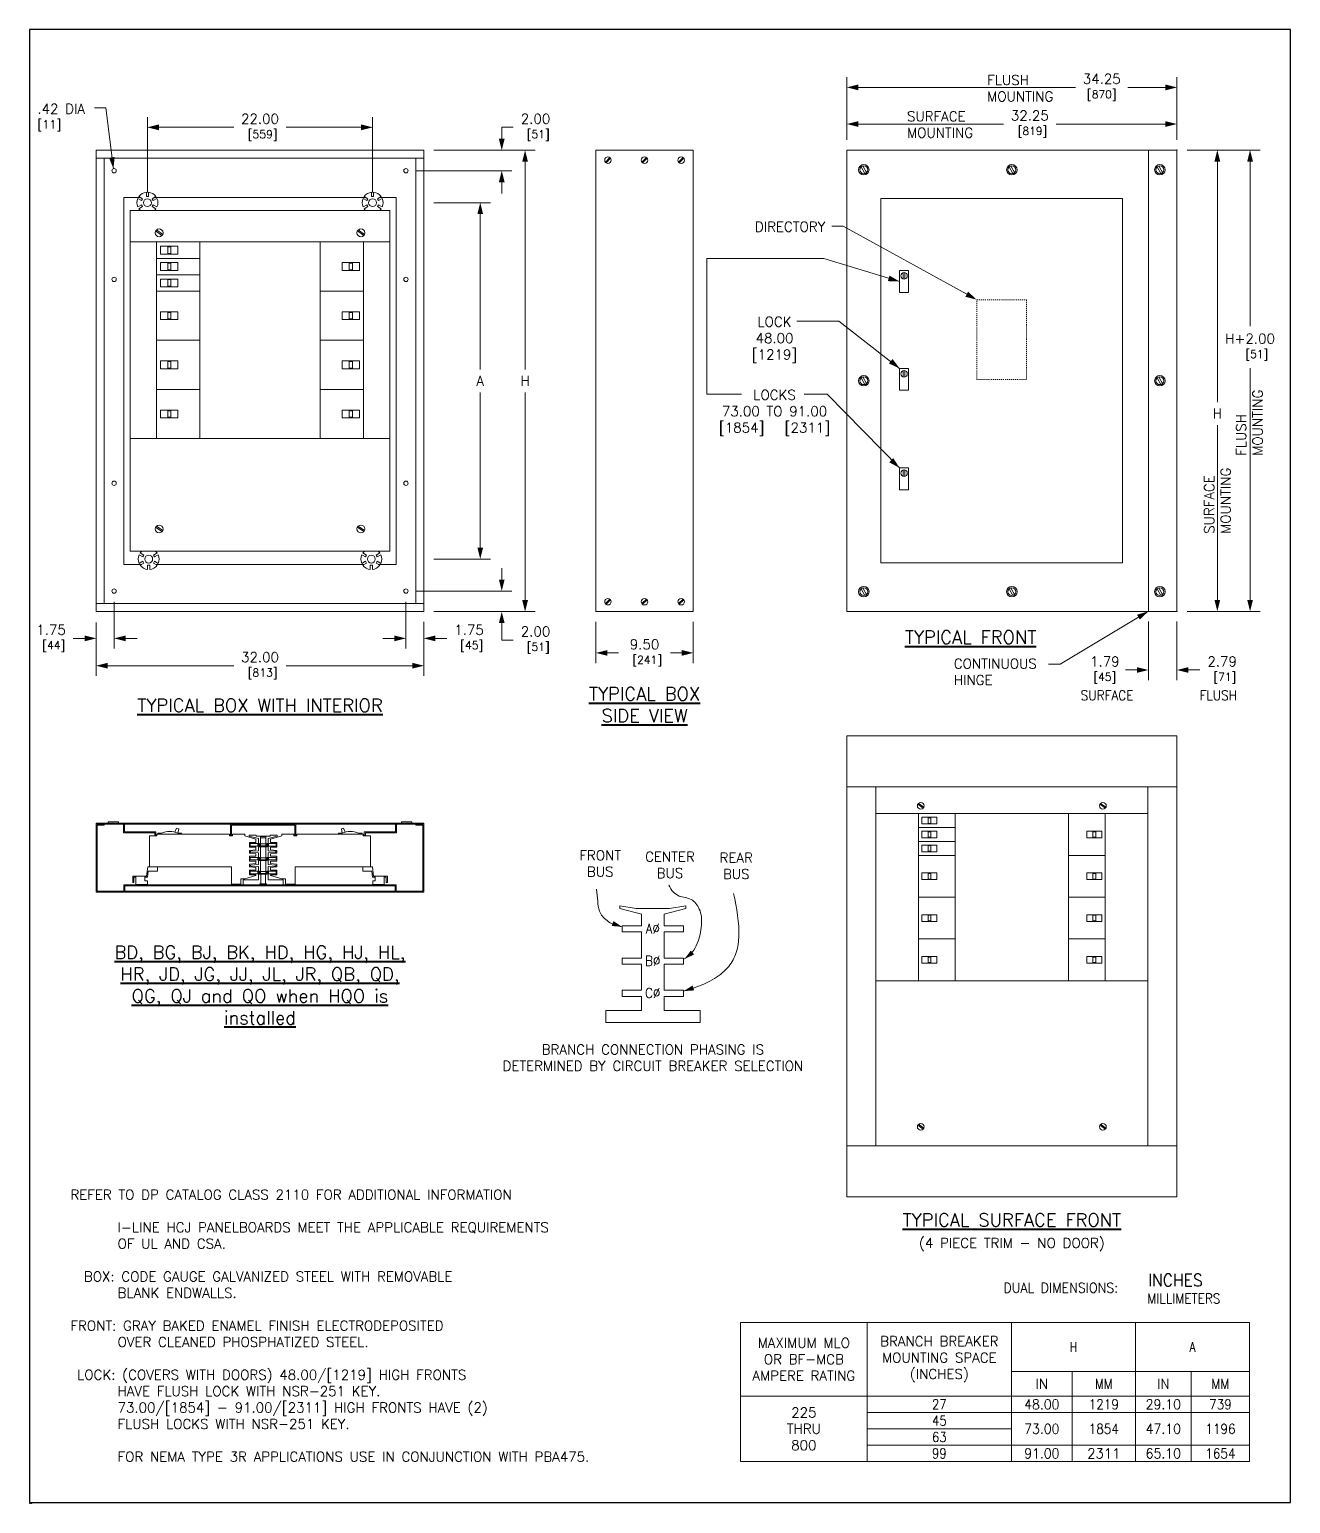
# Model space of a CAD drawing. Header units: inches. Extents: x 0 to 123, y 0 to 144.
import ezdxf
from ezdxf.enums import TextEntityAlignment as Align

# ---------------------------------------------------------------- set-up
doc = ezdxf.new("R2010")
doc.units = ezdxf.units.IN
doc.header["$MEASUREMENT"] = 0
doc.linetypes.add('HIDDEN2', pattern=[0.08, 0.035, -0.045])
for name, color, linetype, lineweight in [('CONTINUOUS1', 7, 'Continuous', 20), ('DIM', 2, 'Continuous', 20), ('HIDDEN1', 5, 'HIDDEN2', 20), ('TEXT1', 3, 'Continuous', 20), ('TEXT3', 82, 'Continuous', 40)]:
    doc.layers.add(name, color=color, linetype=linetype, lineweight=lineweight)
doc.layers.add('VIEWPORT', color=9, linetype='Continuous', plot=False)
doc.styles.add('RomanS', font='romans.shx')
doc.dimstyles.new('SchneiderElectric Dual Below', dxfattribs={"dimscale": 0, "dimtxt": 0.1, "dimasz": 0.07, "dimexe": 0.0625, "dimexo": 0.0625, "dimgap": 0.04, "dimtad": 0, "dimtih": 1, "dimtoh": 1, "dimrnd": 0.001, "dimzin": 4, "dimdsep": 46, "dimtxsty": 'RomanS', "dimblk": 'SEArrow', "dimcen": 0.09, "dimclrd": 256, "dimclre": 256, "dimclrt": 256, "dimadec": 0, "dimazin": 1, "dimtfac": 1, "dimtofl": 0, "dimtmove": 0, "dimatfit": 3, "dimldrblk": 'SEArrow', "dimfxl": 1, "dimtolj": 1, "dimtzin": 0, "dimlwd": -1, "dimlwe": -1, "dimarcsym": 0})

# ---------------------------------------------------------------- blocks, each defined once
blk = doc.blocks.new('SEArrow')
at = {"linetype": 'ByBlock', "lineweight": -2}
blk.add_lwpolyline([(0, 0, 0, 0.5, 0), (-1, 0, 0.5, 0.5, 0)], format="xyseb", dxfattribs=at)
blk = doc.blocks.new('*D4')
at = {"layer": 'Defpoints', "color": 0, "transparency": 16777216}
for p in [(33.52, 134.34), (11.52, 126.98), (33.52, 126.98)]:
    blk.add_point(p, dxfattribs=at)
at = {"layer": 'DIM', "transparency": 16777216}
for p, q in [((11.52, 127.98), (11.52, 135.34)), ((12.64, 134.34), (19.96, 134.34)), ((32.4, 134.34), (25.08, 134.34)), ((33.52, 127.98), (33.52, 135.34))]:
    blk.add_line(p, q, dxfattribs=at)
at = {"layer": 'DIM', "transparency": 16777216, "xscale": 1.12, "yscale": 1.12, "zscale": 1.12, "rotation": 180}
blk.add_blockref('SEArrow', (11.52, 134.34), dxfattribs=at)
at = {"layer": 'DIM', "transparency": 16777216, "xscale": 1.12, "yscale": 1.12, "zscale": 1.12}
blk.add_blockref('SEArrow', (33.52, 134.34), dxfattribs=at)
at = {"layer": 'DIM', "transparency": 16777216, "insert": (22.52, 134.34), "char_height": 0.96, "attachment_point": 5, "style": 'RomanS'}
blk.add_mtext('\\A1;22.00\\P{\\H0.8x; [559]', dxfattribs=at)
blk = doc.blocks.new('*D5')
at = {"layer": 'Defpoints', "color": 0, "transparency": 16777216}
for p in [(38.58, 132.1), (46.14, 132.1), (36.77, 130.1)]:
    blk.add_point(p, dxfattribs=at)
at = {"layer": 'DIM', "transparency": 16777216}
for p, q in [((46.14, 133.22), (46.14, 134.34)), ((46.14, 134.34), (47.26, 134.34)), ((39.58, 132.1), (47.14, 132.1)), ((37.77, 130.1), (47.14, 130.1)), ((46.14, 128.98), (46.14, 127.86))]:
    blk.add_line(p, q, dxfattribs=at)
at = {"layer": 'DIM', "transparency": 16777216, "xscale": 1.12, "yscale": 1.12, "zscale": 1.12}
for p, rotation in [((46.14, 132.1), 270), ((46.14, 130.1), 90)]:
    blk.add_blockref('SEArrow', p, dxfattribs=dict(at, rotation=rotation))
at = {"layer": 'DIM', "transparency": 16777216, "insert": (49.44, 134.34), "char_height": 0.96, "attachment_point": 5, "style": 'RomanS'}
blk.add_mtext('\\A1;2.00\\P{\\H0.8x; [51]', dxfattribs=at)
blk = doc.blocks.new('*D6')
at = {"layer": 'Defpoints', "color": 0, "transparency": 16777216}
for p in [(38.52, 132.1), (38.52, 87.04), (48.42, 87.04)]:
    blk.add_point(p, dxfattribs=at)
at = {"layer": 'DIM', "transparency": 16777216}
for p, q in [((39.52, 132.1), (49.42, 132.1)), ((48.42, 130.98), (48.42, 110.69)), ((48.42, 88.16), (48.42, 108.45)), ((39.52, 87.04), (49.42, 87.04))]:
    blk.add_line(p, q, dxfattribs=at)
at = {"layer": 'DIM', "transparency": 16777216, "xscale": 1.12, "yscale": 1.12, "zscale": 1.12}
for p, rotation in [((48.42, 132.1), 90), ((48.42, 87.04), 270)]:
    blk.add_blockref('SEArrow', p, dxfattribs=dict(at, rotation=rotation))
at = {"layer": 'DIM', "transparency": 16777216, "insert": (48.42, 109.57), "char_height": 0.96, "attachment_point": 5, "style": 'RomanS'}
blk.add_mtext('\\A1;H', dxfattribs=at)
blk = doc.blocks.new('*D7')
at = {"layer": 'Defpoints', "color": 0, "transparency": 16777216}
for p in [(38.52, 126.98), (38.52, 92.16), (44.04, 92.16)]:
    blk.add_point(p, dxfattribs=at)
at = {"layer": 'DIM', "transparency": 16777216}
for p, q in [((39.52, 126.98), (45.04, 126.98)), ((44.04, 125.86), (44.04, 110.69)), ((44.04, 93.28), (44.04, 108.45)), ((39.52, 92.16), (45.04, 92.16))]:
    blk.add_line(p, q, dxfattribs=at)
at = {"layer": 'DIM', "transparency": 16777216, "xscale": 1.12, "yscale": 1.12, "zscale": 1.12}
for p, rotation in [((44.04, 126.98), 90), ((44.04, 92.16), 270)]:
    blk.add_blockref('SEArrow', p, dxfattribs=dict(at, rotation=rotation))
at = {"layer": 'DIM', "transparency": 16777216, "insert": (44.04, 109.57), "char_height": 0.96, "attachment_point": 5, "style": 'RomanS'}
blk.add_mtext('\\A1;A', dxfattribs=at)
blk = doc.blocks.new('*D8')
at = {"layer": 'Defpoints', "color": 0, "transparency": 16777216}
for p in [(6.52, 86.98), (38.52, 87.04), (6.52, 81.75)]:
    blk.add_point(p, dxfattribs=at)
at = {"layer": 'DIM', "transparency": 16777216}
for p, q in [((6.52, 85.98), (6.52, 80.75)), ((38.52, 86.04), (38.52, 80.75)), ((7.64, 81.75), (19.96, 81.75)), ((37.4, 81.75), (25.08, 81.75))]:
    blk.add_line(p, q, dxfattribs=at)
at = {"layer": 'DIM', "transparency": 16777216, "xscale": 1.12, "yscale": 1.12, "zscale": 1.12, "rotation": 180}
blk.add_blockref('SEArrow', (6.52, 81.75), dxfattribs=at)
at = {"layer": 'DIM', "transparency": 16777216, "xscale": 1.12, "yscale": 1.12, "zscale": 1.12}
blk.add_blockref('SEArrow', (38.52, 81.75), dxfattribs=at)
at = {"layer": 'DIM', "transparency": 16777216, "insert": (22.52, 81.75), "char_height": 0.96, "attachment_point": 5, "style": 'RomanS'}
blk.add_mtext('\\A1;32.00\\P{\\H0.8x; [813]', dxfattribs=at)
blk = doc.blocks.new('*D9')
at = {"layer": 'Defpoints', "color": 0, "transparency": 16777216}
for p in [(8.27, 88.98), (6.52, 86.98), (6.52, 84.42)]:
    blk.add_point(p, dxfattribs=at)
at = {"layer": 'DIM', "transparency": 16777216}
for p, q in [((8.27, 87.98), (8.27, 83.42)), ((6.52, 85.98), (6.52, 83.42)), ((5.4, 84.42), (4.28, 84.42)), ((9.39, 84.42), (10.51, 84.42))]:
    blk.add_line(p, q, dxfattribs=at)
at = {"layer": 'DIM', "transparency": 16777216, "xscale": 1.12, "yscale": 1.12, "zscale": 1.12}
blk.add_blockref('SEArrow', (6.52, 84.42), dxfattribs=at)
at = {"layer": 'DIM', "transparency": 16777216, "xscale": 1.12, "yscale": 1.12, "zscale": 1.12, "rotation": 180}
blk.add_blockref('SEArrow', (8.27, 84.42), dxfattribs=at)
at = {"layer": 'DIM', "transparency": 16777216, "insert": (2.11, 84.42), "char_height": 0.96, "attachment_point": 5, "style": 'RomanS'}
blk.add_mtext('\\A1;1.75\\P{\\H0.8x; [44]', dxfattribs=at)
blk = doc.blocks.new('*D10')
at = {"layer": 'Defpoints', "color": 0, "transparency": 16777216}
for p in [(36.77, 88.98), (38.52, 87.04), (38.52, 84.42)]:
    blk.add_point(p, dxfattribs=at)
at = {"layer": 'DIM', "transparency": 16777216}
for p, q in [((36.77, 87.98), (36.77, 83.42)), ((38.52, 86.04), (38.52, 83.42)), ((35.65, 84.42), (34.53, 84.42)), ((39.64, 84.42), (40.76, 84.42))]:
    blk.add_line(p, q, dxfattribs=at)
at = {"layer": 'DIM', "transparency": 16777216, "xscale": 1.12, "yscale": 1.12, "zscale": 1.12}
blk.add_blockref('SEArrow', (36.77, 84.42), dxfattribs=at)
at = {"layer": 'DIM', "transparency": 16777216, "xscale": 1.12, "yscale": 1.12, "zscale": 1.12, "rotation": 180}
blk.add_blockref('SEArrow', (38.52, 84.42), dxfattribs=at)
at = {"layer": 'DIM', "transparency": 16777216, "insert": (42.94, 84.42), "char_height": 0.96, "attachment_point": 5, "style": 'RomanS'}
blk.add_mtext('\\A1;1.75\\P{\\H0.8x; [45]', dxfattribs=at)
blk = doc.blocks.new('*D11')
at = {"layer": 'Defpoints', "color": 0, "transparency": 16777216}
for p in [(36.77, 89.04), (38.58, 87.04), (46.14, 87.04)]:
    blk.add_point(p, dxfattribs=at)
at = {"layer": 'DIM', "transparency": 16777216}
for p, q in [((46.14, 90.16), (46.14, 91.28)), ((37.77, 89.04), (47.14, 89.04)), ((39.58, 87.04), (47.14, 87.04)), ((46.14, 85.92), (46.14, 84.8)), ((46.14, 84.26), (46.14, 84.8)), ((47.26, 84.26), (46.14, 84.26))]:
    blk.add_line(p, q, dxfattribs=at)
at = {"layer": 'DIM', "transparency": 16777216, "xscale": 1.12, "yscale": 1.12, "zscale": 1.12}
for p, rotation in [((46.14, 89.04), 270), ((46.14, 87.04), 90)]:
    blk.add_blockref('SEArrow', p, dxfattribs=dict(at, rotation=rotation))
at = {"layer": 'DIM', "transparency": 16777216, "insert": (49.44, 84.26), "char_height": 0.96, "attachment_point": 5, "style": 'RomanS'}
blk.add_mtext('\\A1;2.00\\P{\\H0.8x; [51]', dxfattribs=at)
blk = doc.blocks.new('*D12')
at = {"layer": 'Defpoints', "color": 0, "transparency": 16777216}
for p in [(55.34, 87.04), (64.84, 87.04), (64.84, 83)]:
    blk.add_point(p, dxfattribs=at)
at = {"layer": 'DIM', "transparency": 16777216}
for p, q in [((55.34, 86.04), (55.34, 82)), ((64.84, 86.04), (64.84, 82)), ((56.46, 83), (57.55, 83)), ((63.72, 83), (62.64, 83))]:
    blk.add_line(p, q, dxfattribs=at)
at = {"layer": 'DIM', "transparency": 16777216, "xscale": 1.12, "yscale": 1.12, "zscale": 1.12, "rotation": 180}
blk.add_blockref('SEArrow', (55.34, 83), dxfattribs=at)
at = {"layer": 'DIM', "transparency": 16777216, "xscale": 1.12, "yscale": 1.12, "zscale": 1.12}
blk.add_blockref('SEArrow', (64.84, 83), dxfattribs=at)
at = {"layer": 'DIM', "transparency": 16777216, "insert": (60.09, 83), "char_height": 0.96, "attachment_point": 5, "style": 'RomanS'}
blk.add_mtext('\\A1;9.50\\P{\\H0.8x; [241]', dxfattribs=at)
blk = doc.blocks.new('*D13')
at = {"layer": 'Defpoints', "color": 0, "transparency": 16777216}
for p in [(112.1, 134.66), (79.85, 132.12), (112.1, 132.12)]:
    blk.add_point(p, dxfattribs=at)
at = {"layer": 'DIM', "transparency": 16777216}
for p, q in [((79.85, 133.12), (79.85, 135.66)), ((112.1, 133.12), (112.1, 135.66)), ((80.97, 134.66), (95.17, 134.66)), ((110.98, 134.66), (100.29, 134.66))]:
    blk.add_line(p, q, dxfattribs=at)
at = {"layer": 'DIM', "transparency": 16777216, "xscale": 1.12, "yscale": 1.12, "zscale": 1.12, "rotation": 180}
blk.add_blockref('SEArrow', (79.85, 134.66), dxfattribs=at)
at = {"layer": 'DIM', "transparency": 16777216, "xscale": 1.12, "yscale": 1.12, "zscale": 1.12}
blk.add_blockref('SEArrow', (112.1, 134.66), dxfattribs=at)
at = {"layer": 'DIM', "transparency": 16777216, "insert": (97.73, 134.66), "char_height": 0.96, "attachment_point": 5, "style": 'RomanS'}
blk.add_mtext('\\A1;32.25\\P{\\H0.8x; [819]', dxfattribs=at)
blk = doc.blocks.new('*D14')
at = {"layer": 'Defpoints', "color": 0, "transparency": 16777216}
for p in [(112.1, 138.24), (79.85, 132.12), (112.1, 132.12)]:
    blk.add_point(p, dxfattribs=at)
at = {"layer": 'DIM', "transparency": 16777216}
for p, q in [((79.85, 133.12), (79.85, 139.24)), ((80.97, 138.24), (102.2, 138.24)), ((110.98, 138.24), (107.32, 138.24)), ((112.1, 133.12), (112.1, 139.24))]:
    blk.add_line(p, q, dxfattribs=at)
at = {"layer": 'DIM', "transparency": 16777216, "xscale": 1.12, "yscale": 1.12, "zscale": 1.12, "rotation": 180}
blk.add_blockref('SEArrow', (79.85, 138.24), dxfattribs=at)
at = {"layer": 'DIM', "transparency": 16777216, "xscale": 1.12, "yscale": 1.12, "zscale": 1.12}
blk.add_blockref('SEArrow', (112.1, 138.24), dxfattribs=at)
at = {"layer": 'DIM', "transparency": 16777216, "insert": (104.76, 138.24), "char_height": 0.96, "attachment_point": 5, "style": 'RomanS'}
blk.add_mtext('\\A1;34.25\\P{\\H0.8x;[870]}', dxfattribs=at)
blk = doc.blocks.new('*D15')
at = {"layer": 'Defpoints', "color": 0, "transparency": 16777216}
for p in [(112.1, 132.12), (112.1, 87.06), (116.05, 87.06)]:
    blk.add_point(p, dxfattribs=at)
at = {"layer": 'DIM', "transparency": 16777216}
for p, q in [((113.1, 132.12), (117.05, 132.12)), ((116.05, 131), (116.05, 107.5)), ((116.05, 88.18), (116.05, 105.26)), ((113.1, 87.06), (117.05, 87.06))]:
    blk.add_line(p, q, dxfattribs=at)
at = {"layer": 'DIM', "transparency": 16777216, "xscale": 1.12, "yscale": 1.12, "zscale": 1.12}
for p, rotation in [((116.05, 132.12), 90), ((116.05, 87.06), 270)]:
    blk.add_blockref('SEArrow', p, dxfattribs=dict(at, rotation=rotation))
at = {"layer": 'DIM', "transparency": 16777216, "insert": (116.05, 106.38), "char_height": 0.96, "attachment_point": 5, "style": 'RomanS'}
blk.add_mtext('\\A1;H', dxfattribs=at)
blk = doc.blocks.new('*D16')
at = {"layer": 'Defpoints', "color": 0, "transparency": 16777216}
for p in [(112.1, 132.12), (112.1, 87.06), (119.25, 87.06)]:
    blk.add_point(p, dxfattribs=at)
at = {"layer": 'DIM', "transparency": 16777216}
for p, q in [((113.1, 132.12), (120.25, 132.12)), ((119.25, 131), (119.25, 114.91)), ((119.25, 88.18), (119.25, 110.81)), ((113.1, 87.06), (120.25, 87.06))]:
    blk.add_line(p, q, dxfattribs=at)
at = {"layer": 'DIM', "transparency": 16777216, "xscale": 1.12, "yscale": 1.12, "zscale": 1.12}
for p, rotation in [((119.25, 132.12), 90), ((119.25, 87.06), 270)]:
    blk.add_blockref('SEArrow', p, dxfattribs=dict(at, rotation=rotation))
at = {"layer": 'DIM', "transparency": 16777216, "insert": (119.25, 112.86), "char_height": 0.96, "attachment_point": 5, "style": 'RomanS'}
blk.add_mtext('\\A1;H+2.00\\P  {\\H0.8x;[51]}', dxfattribs=at)
blk = doc.blocks.new('*D17')
at = {"layer": 'Defpoints', "color": 0, "transparency": 16777216}
for p in [(109.31, 87.06), (112.1, 87.06), (112.1, 81.33)]:
    blk.add_point(p, dxfattribs=at)
at = {"layer": 'DIM', "transparency": 16777216}
for p, q in [((109.31, 86.06), (109.31, 80.33)), ((112.1, 86.06), (112.1, 80.33)), ((108.19, 81.33), (107.07, 81.33)), ((113.22, 81.33), (114.34, 81.33))]:
    blk.add_line(p, q, dxfattribs=at)
at = {"layer": 'DIM', "transparency": 16777216, "xscale": 1.12, "yscale": 1.12, "zscale": 1.12}
blk.add_blockref('SEArrow', (109.31, 81.33), dxfattribs=at)
at = {"layer": 'DIM', "transparency": 16777216, "xscale": 1.12, "yscale": 1.12, "zscale": 1.12, "rotation": 180}
blk.add_blockref('SEArrow', (112.1, 81.33), dxfattribs=at)
at = {"layer": 'DIM', "transparency": 16777216, "insert": (116.52, 81.33), "char_height": 0.96, "attachment_point": 5, "style": 'RomanS'}
blk.add_mtext('\\A1;2.79\\P{\\H0.8x; [71]', dxfattribs=at)
blk = doc.blocks.new('*D18')
at = {"layer": 'Defpoints', "color": 0, "transparency": 16777216}
for p in [(109.31, 87.06), (112.1, 87.06), (109.31, 81.33)]:
    blk.add_point(p, dxfattribs=at)
at = {"layer": 'DIM', "transparency": 16777216}
for p, q in [((109.31, 86.06), (109.31, 80.33)), ((112.1, 86.06), (112.1, 80.33)), ((108.19, 81.33), (107.07, 81.33)), ((113.22, 81.33), (114.34, 81.33))]:
    blk.add_line(p, q, dxfattribs=at)
at = {"layer": 'DIM', "transparency": 16777216, "xscale": 1.12, "yscale": 1.12, "zscale": 1.12}
blk.add_blockref('SEArrow', (109.31, 81.33), dxfattribs=at)
at = {"layer": 'DIM', "transparency": 16777216, "xscale": 1.12, "yscale": 1.12, "zscale": 1.12, "rotation": 180}
blk.add_blockref('SEArrow', (112.1, 81.33), dxfattribs=at)
at = {"layer": 'DIM', "transparency": 16777216, "insert": (105.06, 81.33), "char_height": 0.96, "attachment_point": 5, "style": 'RomanS'}
blk.add_mtext('\\A1;1.79\\P{\\H0.8x;[45]}', dxfattribs=at)

msp = doc.modelspace()

# ---------------------------------------------------------------- linework, layer by layer
at = {"layer": 'CONTINUOUS1'}
for p, q in [((38.522, 131.331), (6.522, 131.331)), ((7.29, 131.331), (7.29, 87.812)), ((37.754, 131.331), (37.754, 87.812)), ((56.261, 130.947), (56.709, 131.395)), ((56.773, 131.331), (56.325, 130.883)), ((59.837, 130.947), (60.285, 131.395)), ((60.349, 131.331), (59.901, 130.883)), ((63.403, 130.947), (63.851, 131.395)), ((63.915, 131.331), (63.467, 130.883)), ((109.309, 132.116), (109.309, 87.06)), ((81.249, 130.474), (81.622, 129.828)), ((81.404, 130.564), (81.843, 129.804)), ((95.71, 130.474), (96.083, 129.828)), ((95.865, 130.564), (96.304, 129.804)), ((110.171, 130.474), (110.544, 129.828)), ((110.326, 130.564), (110.765, 129.804)), ((32.838, 127.491), (12.206, 127.491)), ((12.325, 124.213), (12.945, 123.772)), ((12.403, 124.315), (13.016, 123.878)), ((32.037, 124.213), (32.657, 123.772)), ((32.115, 124.315), (32.728, 123.879)), ((9.85, 123.139), (35.194, 123.139)), ((12.41, 123.139), (12.41, 103.939)), ((16.634, 123.139), (16.634, 103.939)), ((28.41, 123.139), (28.41, 103.939)), ((32.634, 123.139), (32.634, 103.939)), ((12.41, 121.539), (16.634, 121.539)), ((12.41, 119.939), (16.634, 119.939)), ((85.366, 119.515), (85.366, 120.136)), ((85.519, 120.136), (85.519, 119.515)), ((12.41, 118.339), (16.634, 118.339)), ((28.41, 118.339), (32.634, 118.339)), ((12.41, 113.539), (16.634, 113.539)), ((28.41, 113.539), (32.634, 113.539)), ((81.249, 109.866), (81.622, 109.22)), ((81.404, 109.956), (81.843, 109.196)), ((85.366, 109.959), (85.366, 110.581)), ((85.519, 110.581), (85.519, 109.959)), ((110.171, 109.866), (110.544, 109.22)), ((110.326, 109.956), (110.765, 109.196)), ((12.41, 108.739), (16.634, 108.739)), ((28.41, 108.739), (32.634, 108.739)), ((9.85, 103.939), (35.194, 103.939)), ((85.366, 100.24), (85.366, 100.862)), ((85.519, 100.862), (85.519, 100.24)), ((12.325, 95.285), (12.945, 94.844)), ((12.403, 95.387), (13.016, 94.951)), ((32.037, 95.285), (32.657, 94.844)), ((32.115, 95.387), (32.728, 94.951)), ((12.331, 91.651), (32.713, 91.651)), ((81.404, 89.348), (81.843, 88.588)), ((95.865, 89.348), (96.304, 88.588)), ((110.326, 89.348), (110.765, 88.588)), ((56.261, 87.81), (56.709, 88.258)), ((56.773, 88.194), (56.325, 87.746)), ((59.837, 87.81), (60.285, 88.258)), ((60.349, 88.194), (59.901, 87.746)), ((63.403, 87.81), (63.851, 88.258)), ((63.915, 88.194), (63.467, 87.746)), ((81.249, 89.258), (81.622, 88.612)), ((95.71, 89.258), (96.083, 88.612)), ((110.171, 89.258), (110.544, 88.612)), ((38.522, 87.812), (6.522, 87.812)), ((79.849, 69.91), (112.097, 69.91)), ((82.678, 69.91), (82.678, 34.863)), ((109.268, 69.91), (109.268, 34.863)), ((86.782, 68.211), (87.309, 67.836)), ((86.848, 68.298), (87.37, 67.927)), ((104.585, 68.211), (105.112, 67.836)), ((104.651, 68.298), (105.172, 67.927)), ((82.678, 67.298), (109.268, 67.298)), ((86.854, 50.978), (86.854, 67.298)), ((90.445, 67.298), (90.445, 50.978)), ((101.502, 67.298), (101.502, 50.978)), ((105.092, 67.298), (105.092, 50.978)), ((22.568, 65.085), (22.568, 64.143)), ((22.568, 65.054), (23.1, 65.054)), ((22.568, 64.933), (23.1, 64.933)), ((23.1, 65.085), (23.1, 64.143)), ((86.854, 65.938), (90.445, 65.938)), ((22.568, 64.071), (22.568, 62.801)), ((23.1, 64.071), (23.1, 62.801)), ((86.854, 64.578), (90.445, 64.578)), ((22.568, 62.73), (22.568, 61.46)), ((23.1, 62.73), (23.1, 61.46)), ((86.854, 63.218), (90.445, 63.218)), ((101.502, 63.218), (105.092, 63.218)), ((22.599, 61.388), (22.599, 60.426)), ((23.07, 61.388), (23.07, 60.426)), ((86.854, 59.138), (90.445, 59.138)), ((101.502, 59.138), (105.092, 59.138)), ((86.854, 55.058), (90.445, 55.058)), ((101.502, 55.058), (105.092, 55.058)), ((82.678, 50.978), (109.268, 50.978)), ((86.782, 36.863), (87.309, 36.489)), ((86.848, 36.95), (87.37, 36.579)), ((104.585, 36.863), (105.112, 36.489)), ((104.651, 36.95), (105.172, 36.579)), ((79.849, 34.863), (112.097, 34.863))]:
    msp.add_line(p, q, dxfattribs=at)
for points in [[(6.522, 132.099), (38.522, 132.099), (38.522, 87.044), (6.522, 87.044)], [(55.343, 132.099), (55.343, 87.044), (64.843, 87.044), (64.843, 132.099)], [(112.099, 87.06), (79.849, 87.06), (79.849, 132.116), (112.099, 132.116)], [(106.771, 91.783), (83.177, 91.783), (83.177, 127.392), (106.771, 127.392)], [(35.194, 126.211), (9.85, 126.211), (9.85, 92.931), (35.194, 92.931)], [(14.51, 122.723), (14.51, 121.955), (12.812, 121.955), (12.812, 122.723)], [(13.822, 122.659), (13.822, 122.019), (13.502, 122.019), (13.502, 122.659)], [(14.51, 121.123), (14.51, 120.355), (12.812, 120.355), (12.812, 121.123)], [(13.822, 121.059), (13.822, 120.419), (13.502, 120.419), (13.502, 121.059)], [(32.232, 121.123), (32.232, 120.355), (30.533, 120.355), (30.533, 121.123)], [(31.544, 121.059), (31.544, 120.419), (31.224, 120.419), (31.224, 121.059)], [(14.51, 119.523), (14.51, 118.755), (12.812, 118.755), (12.812, 119.523)], [(85.871, 118.213), (85.014, 118.213), (85.014, 120.338), (85.871, 120.338)], [(13.822, 119.459), (13.822, 118.819), (13.502, 118.819), (13.502, 119.459)], [(14.51, 116.323), (14.51, 115.555), (12.812, 115.555), (12.812, 116.323)], [(13.822, 116.259), (13.822, 115.619), (13.502, 115.619), (13.502, 116.259)], [(32.232, 116.323), (32.232, 115.555), (30.533, 115.555), (30.533, 116.323)], [(31.544, 116.259), (31.544, 115.619), (31.224, 115.619), (31.224, 116.259)], [(14.51, 111.523), (14.51, 110.755), (12.812, 110.755), (12.812, 111.523)], [(13.822, 111.459), (13.822, 110.819), (13.502, 110.819), (13.502, 111.459)], [(32.232, 111.523), (32.232, 110.755), (30.533, 110.755), (30.533, 111.523)], [(31.544, 111.459), (31.544, 110.819), (31.224, 110.819), (31.224, 111.459)], [(85.872, 108.657), (85.014, 108.657), (85.014, 110.782), (85.872, 110.782)], [(14.51, 106.723), (14.51, 105.955), (12.812, 105.955), (12.812, 106.723)], [(13.822, 106.659), (13.822, 106.019), (13.502, 106.019), (13.502, 106.659)], [(32.232, 106.723), (32.232, 105.955), (30.533, 105.955), (30.533, 106.723)], [(31.544, 106.659), (31.544, 106.019), (31.224, 106.019), (31.224, 106.659)], [(85.871, 98.938), (85.014, 98.938), (85.014, 101.063), (85.871, 101.063)], [(79.849, 74.914), (112.097, 74.914), (112.097, 29.858), (79.849, 29.858)], [(38.522, 66.277), (6.522, 66.277), (6.522, 66.38), (38.522, 66.38)], [(88.639, 66.945), (88.639, 66.292), (87.196, 66.292), (87.196, 66.945)], [(88.055, 66.89), (88.055, 66.346), (87.783, 66.346), (87.783, 66.89)], [(22.116, 64.557), (22.116, 64.805), (21.027, 65.125), (21.027, 65.279), (19.844, 65.279), (19.844, 65.125), (19.537, 65.125), (19.537, 65.279), (12.441, 65.279), (12.441, 65.125), (11.724, 65.125), (11.724, 62.104), (19.729, 62.104), (19.729, 60.406), (20.65, 60.406), (20.65, 60.928), (21.027, 60.928), (22.116, 61.248), (22.116, 61.327), (21.508, 61.327), (21.508, 61.788), (22.116, 61.788), (22.116, 62.038), (21.508, 62.089), (21.508, 62.367), (22.116, 62.418), (22.116, 62.668), (21.508, 62.668), (21.508, 63.129), (22.116, 63.129), (22.116, 63.379), (21.508, 63.43), (21.508, 63.708), (22.116, 63.76), (22.116, 64.01), (21.508, 64.01), (21.508, 64.47), (22.116, 64.47)], [(23.53, 65.208), (24.206, 65.208), (24.206, 65.085), (23.305, 64.86), (23.305, 64.368), (23.182, 64.368), (23.182, 64.143), (22.486, 64.143), (22.486, 64.368), (22.363, 64.368), (22.363, 64.86), (21.462, 65.085), (21.462, 65.208), (22.138, 65.208), (22.138, 65.085), (23.53, 65.085)], [(23.557, 64.557), (23.557, 64.805), (24.646, 65.125), (24.646, 65.279), (25.829, 65.279), (25.829, 65.125), (26.136, 65.125), (26.136, 65.279), (32.608, 65.279), (32.608, 65.125), (33.325, 65.125), (33.325, 62.104), (25.944, 62.104), (25.944, 60.406), (25.023, 60.406), (25.023, 60.928), (24.646, 60.928), (23.557, 61.248), (23.557, 61.327), (24.165, 61.327), (24.165, 61.788), (23.557, 61.788), (23.557, 62.038), (24.165, 62.089), (24.165, 62.367), (23.557, 62.418), (23.557, 62.668), (24.165, 62.668), (24.165, 63.129), (23.557, 63.129), (23.557, 63.379), (24.165, 63.43), (24.165, 63.708), (23.557, 63.76), (23.557, 64.01), (24.165, 64.01), (24.165, 64.47), (23.557, 64.47)], [(88.639, 65.585), (88.639, 64.932), (87.196, 64.932), (87.196, 65.585)], [(88.055, 65.53), (88.055, 64.986), (87.783, 64.986), (87.783, 65.53)], [(104.75, 65.585), (104.75, 64.932), (103.307, 64.932), (103.307, 65.585)], [(104.166, 65.53), (104.166, 64.986), (103.893, 64.986), (103.893, 65.53)], [(22.322, 64.368), (21.554, 64.368), (21.554, 64.112), (22.322, 64.112)], [(22.363, 64.337), (22.363, 63.675), (21.585, 63.62), (21.585, 63.518), (22.363, 63.464), (22.363, 63.027), (22.486, 63.027), (22.486, 62.801), (23.182, 62.801), (23.182, 63.027), (23.305, 63.027), (23.305, 63.464), (24.083, 63.518), (24.083, 63.62), (23.305, 63.675), (23.305, 64.337)], [(23.346, 64.112), (24.114, 64.112), (24.114, 64.368), (23.346, 64.368)], [(88.639, 64.225), (88.639, 63.572), (87.196, 63.572), (87.196, 64.225)], [(88.055, 64.17), (88.055, 63.626), (87.783, 63.626), (87.783, 64.17)], [(22.322, 63.027), (21.554, 63.027), (21.554, 62.771), (22.322, 62.771)], [(22.363, 62.996), (22.363, 62.334), (21.585, 62.279), (21.585, 62.177), (22.363, 62.122), (22.363, 61.685), (22.486, 61.685), (22.486, 61.46), (23.182, 61.46), (23.182, 61.685), (23.305, 61.685), (23.305, 62.122), (24.083, 62.177), (24.083, 62.279), (23.305, 62.334), (23.305, 62.996)], [(23.346, 62.771), (24.114, 62.771), (24.114, 63.027), (23.346, 63.027)], [(20.868, 60.344), (24.8, 60.344), (24.8, 60.835), (23.305, 60.835), (23.305, 61.655), (22.363, 61.655), (22.363, 60.835), (20.868, 60.835)], [(22.322, 61.685), (21.554, 61.685), (21.554, 61.429), (22.322, 61.429)], [(23.346, 61.429), (24.114, 61.429), (24.114, 61.685), (23.346, 61.685)], [(88.639, 61.505), (88.639, 60.852), (87.196, 60.852), (87.196, 61.505)], [(88.055, 61.45), (88.055, 60.906), (87.783, 60.906), (87.783, 61.45)], [(104.75, 61.505), (104.75, 60.852), (103.307, 60.852), (103.307, 61.505)], [(104.166, 61.45), (104.166, 60.906), (103.893, 60.906), (103.893, 61.45)], [(57.69, 58.305), (57.69, 58.017), (59.802, 57.489), (59.802, 56.337), (57.907, 56.337), (57.906, 55.737), (59.802, 55.737), (59.802, 53.193), (57.907, 53.193), (57.907, 52.593), (59.802, 52.593), (59.802, 50.049), (57.907, 50.049), (57.907, 49.449), (59.802, 49.449), (59.802, 48.057), (56.298, 48.057), (56.298, 46.905), (65.514, 46.905), (65.514, 48.057), (62.01, 48.057), (62.01, 49.449), (63.906, 49.449), (63.906, 50.049), (62.01, 50.049), (62.01, 52.593), (63.906, 52.593), (63.906, 53.193), (62.01, 53.193), (62.01, 55.737), (63.906, 55.737), (63.906, 56.337), (62.01, 56.337), (62.01, 57.489), (64.122, 58.017), (64.122, 58.305), (62.538, 58.017), (59.274, 58.017)], [(88.639, 57.425), (88.639, 56.772), (87.196, 56.772), (87.196, 57.425)], [(88.055, 57.37), (88.055, 56.826), (87.783, 56.826), (87.783, 57.37)], [(104.75, 57.425), (104.75, 56.772), (103.307, 56.772), (103.307, 57.425)], [(104.166, 57.37), (104.166, 56.826), (103.893, 56.826), (103.893, 57.37)], [(88.639, 53.345), (88.639, 52.692), (87.196, 52.692), (87.196, 53.345)], [(88.055, 53.29), (88.055, 52.746), (87.783, 52.746), (87.783, 53.29)], [(104.75, 53.345), (104.75, 52.692), (103.307, 52.692), (103.307, 53.345)], [(104.166, 53.29), (104.166, 52.746), (103.893, 52.746), (103.893, 53.29)], [(69.463, 17.6), (81.844, 17.6), (81.844, 10.4), (69.463, 10.4)], [(81.844, 17.6), (95.937, 17.6), (95.937, 10.4), (81.844, 10.4)], [(95.937, 17.6), (108.049, 17.6), (108.049, 12.8), (95.937, 12.8)], [(108.049, 17.6), (119.2, 17.6), (119.2, 12.8), (108.049, 12.8)], [(95.937, 12.8), (101.87, 12.8), (101.87, 10.4), (95.937, 10.4)], [(101.87, 12.8), (108.049, 12.8), (108.049, 10.4), (101.87, 10.4)], [(108.049, 12.8), (113.502, 12.8), (113.502, 10.4), (108.049, 10.4)], [(113.502, 12.8), (119.2, 12.8), (119.2, 10.4), (113.502, 10.4)], [(69.463, 10.4), (81.844, 10.4), (81.844, 4), (69.463, 4)], [(81.844, 10.4), (95.937, 10.4), (95.937, 8.8), (81.844, 8.8)], [(95.937, 10.4), (101.87, 10.4), (101.87, 8.8), (95.937, 8.8)], [(101.87, 10.4), (108.049, 10.4), (108.049, 8.8), (101.87, 8.8)], [(108.049, 10.4), (113.502, 10.4), (113.502, 8.8), (108.049, 8.8)], [(113.502, 10.4), (119.2, 10.4), (119.2, 8.8), (113.502, 8.8)], [(81.844, 8.8), (95.937, 8.8), (95.937, 7.2), (81.844, 7.2)], [(95.937, 8.8), (101.87, 8.8), (101.87, 5.6), (95.937, 5.6)], [(101.87, 8.8), (108.049, 8.8), (108.049, 5.6), (101.87, 5.6)], [(108.049, 8.8), (113.502, 8.8), (113.502, 5.6), (108.049, 5.6)], [(113.502, 8.8), (119.2, 8.8), (119.2, 5.6), (113.502, 5.6)], [(81.844, 7.2), (95.937, 7.2), (95.937, 5.6), (81.844, 5.6)], [(81.844, 5.6), (95.937, 5.6), (95.937, 4), (81.844, 4)], [(95.937, 5.6), (101.87, 5.6), (101.87, 4), (95.937, 4)], [(101.87, 5.6), (108.049, 5.6), (108.049, 4), (101.87, 4)], [(108.049, 5.6), (113.502, 5.6), (113.502, 4), (108.049, 4)], [(113.502, 5.6), (119.2, 5.6), (119.2, 4), (113.502, 4)]]:
    msp.add_lwpolyline(points, close=True, dxfattribs=at)
for points in [[(10.842, 127.491), (9.21, 127.491), (9.21, 91.651), (10.967, 91.651)], [(34.077, 91.651), (35.834, 91.651), (35.834, 127.491), (34.202, 127.491)], [(6.522, 66.277), (6.522, 59.621), (38.522, 59.621), (38.522, 66.277)], [(37.754, 66.277), (37.754, 66.175), (38.42, 66.175), (38.42, 59.724), (6.624, 59.724), (6.624, 66.175), (7.29, 66.175), (7.29, 66.277)], [(7.674, 66.38), (7.674, 66.482), (8.698, 66.482), (8.698, 66.38)], [(9.172, 66.277), (9.172, 65.432), (12.231, 65.432), (12.231, 65.176), (12.333, 65.176), (12.333, 65.535), (9.274, 65.535), (9.274, 66.277)], [(26.034, 66.277), (26.034, 65.176), (25.932, 65.176), (25.932, 66.175), (19.736, 66.175), (19.736, 65.176), (19.634, 65.176), (19.634, 66.277)], [(35.77, 66.277), (35.77, 65.535), (32.711, 65.535), (32.711, 65.176), (32.813, 65.176), (32.813, 65.432), (35.872, 65.432), (35.872, 66.277)], [(36.346, 66.38), (36.346, 66.482), (37.37, 66.482), (37.37, 66.38)], [(14.489, 65.381), (14.581, 65.804), (14.359, 65.866), (14.201, 65.493)], [(30.56, 65.381), (30.468, 65.804), (30.69, 65.866), (30.848, 65.493)], [(22.445, 64.337), (22.445, 64.071), (23.223, 64.071), (23.223, 64.337)], [(12.492, 62.104), (12.492, 61.695), (11.605, 61.695), (11.536, 61.08), (11.263, 61.08), (11.263, 61.183), (11.263, 60.722), (11.519, 60.722), (11.519, 60.364), (10.393, 60.364), (10.393, 61.183), (10.393, 61.08), (10.188, 61.08), (10.188, 60.568), (10.086, 60.568), (10.086, 61.183), (11.445, 61.183), (11.548, 62.104), (12.492, 62.104)], [(22.445, 62.996), (22.445, 62.73), (23.223, 62.73), (23.223, 62.996)], [(32.557, 62.104), (32.557, 61.695), (33.444, 61.695), (33.513, 61.08), (33.786, 61.08), (33.786, 61.183), (33.786, 60.722), (33.53, 60.722), (33.53, 60.364), (34.656, 60.364), (34.656, 61.183), (34.656, 61.08), (34.861, 61.08), (34.861, 60.568), (34.964, 60.568), (34.964, 61.183), (33.604, 61.183), (33.501, 62.104), (32.557, 62.104)], [(22.445, 61.655), (22.445, 61.388), (23.223, 61.388), (23.223, 61.655)], [(35.834, 59.724), (35.834, 60.344), (9.21, 60.344), (9.21, 59.724), (9.312, 59.724), (9.312, 60.241), (35.732, 60.241), (35.732, 59.724)], [(22.506, 60.344), (22.506, 60.426), (23.162, 60.426), (23.162, 60.344)]]:
    msp.add_lwpolyline(points, dxfattribs=at)
for points in [[(12.201, 126.211, 0.0561278), (12.355, 126.381), (11.992, 126.591), (12.094, 126.768), (12.457, 126.559, 0.214985), (12.457, 127.4), (12.094, 127.19), (11.992, 127.368), (12.355, 127.578, 0.2148924), (11.626, 127.998), (11.626, 127.579), (11.421, 127.579), (11.421, 127.998, 0.2149495), (10.693, 127.577), (11.056, 127.368), (10.954, 127.19), (10.59, 127.4, 0.2149142), (10.59, 126.559), (10.954, 126.768), (11.056, 126.591), (10.693, 126.381, 0.0561507), (10.847, 126.211)], [(34.197, 126.211, 0.0561507), (34.351, 126.381), (33.988, 126.591), (34.09, 126.768), (34.454, 126.559, 0.2149514), (34.454, 127.4), (34.09, 127.19), (33.988, 127.368), (34.351, 127.578, 0.2149163), (33.623, 127.998), (33.623, 127.579), (33.418, 127.579), (33.418, 127.998, 0.2149495), (32.689, 127.577), (33.052, 127.368), (32.95, 127.19), (32.587, 127.4, 0.2149142), (32.587, 126.559), (32.95, 126.768), (33.052, 126.591), (32.689, 126.381, 0.0561507), (32.843, 126.211)], [(12.326, 92.931, -0.0561247), (12.48, 92.762), (12.117, 92.552), (12.219, 92.374), (12.582, 92.584, -0.2149514), (12.582, 91.743), (12.219, 91.952), (12.117, 91.775), (12.48, 91.565, -0.2149163), (11.751, 91.145), (11.751, 91.564), (11.546, 91.564), (11.546, 91.145, -0.2149495), (10.818, 91.565), (11.181, 91.775), (11.079, 91.952), (10.715, 91.743, -0.2149142), (10.715, 92.584), (11.079, 92.374), (11.181, 92.552), (10.818, 92.762, -0.0561247), (10.972, 92.931)], [(34.072, 92.931, -0.0561189), (34.226, 92.762), (33.863, 92.552), (33.965, 92.374), (34.329, 92.584, -0.2149514), (34.329, 91.743), (33.965, 91.952), (33.863, 91.775), (34.226, 91.565, -0.2149163), (33.498, 91.145), (33.498, 91.564), (33.293, 91.564), (33.293, 91.145, -0.2149163), (32.564, 91.565), (32.927, 91.775), (32.825, 91.952), (32.462, 91.743, -0.2149142), (32.462, 92.584), (32.825, 92.374), (32.927, 92.552), (32.564, 92.761, -0.0561507), (32.718, 92.931)], [(14.847, 65.279), (14.847, 65.381), (14.489, 65.381, 0.2322535), (12.902, 65.381), (12.543, 65.381), (12.543, 65.279)], [(30.202, 65.279), (30.202, 65.381), (30.56, 65.381, -0.2322535), (32.148, 65.381), (32.506, 65.381), (32.506, 65.279)]]:
    msp.add_lwpolyline(points, format="xyb", dxfattribs=at)
for centre, radius in [((56.517, 131.139), 0.32), ((60.093, 131.139), 0.32), ((63.659, 131.139), 0.32), ((8.272, 130.099), 0.21), ((36.772, 130.099), 0.21), ((81.513, 130.196), 0.512), ((81.513, 130.196), 0.384), ((95.974, 130.196), 0.512), ((95.974, 130.196), 0.384), ((110.435, 130.196), 0.512), ((110.435, 130.196), 0.384), ((11.524, 126.979), 0.384), ((33.52, 126.979), 0.384), ((12.666, 124.035), 0.384), ((32.378, 124.035), 0.384), ((8.272, 119.478), 0.21), ((36.772, 119.478), 0.21), ((85.443, 119.826), 0.32), ((81.513, 109.588), 0.512), ((81.513, 109.588), 0.384), ((85.443, 110.27), 0.32), ((110.435, 109.588), 0.512), ((110.435, 109.588), 0.384), ((85.443, 100.551), 0.32), ((8.272, 99.578), 0.21), ((36.772, 99.578), 0.21), ((12.666, 95.107), 0.384), ((32.378, 95.107), 0.384), ((11.649, 92.163), 0.384), ((33.395, 92.163), 0.384), ((81.513, 88.98), 0.512), ((81.513, 88.98), 0.384), ((95.974, 88.98), 0.512), ((95.974, 88.98), 0.384), ((110.435, 88.98), 0.512), ((110.435, 88.98), 0.384), ((8.272, 89.043), 0.21), ((36.772, 89.043), 0.21), ((56.517, 88.002), 0.32), ((60.093, 88.002), 0.32), ((63.659, 88.002), 0.32), ((87.072, 68.06), 0.326), ((104.874, 68.06), 0.326), ((87.072, 36.713), 0.326), ((104.874, 36.713), 0.326)]:
    msp.add_circle(centre, radius, dxfattribs=at)
at = {"layer": 'DIM'}
msp.add_lwpolyline([(8.202, 130.298), (7.468, 136.26), (6.348, 136.26)], dxfattribs=at)
at = {"layer": 'HIDDEN1'}
msp.add_lwpolyline([(97.406, 109.701), (92.548, 109.701), (92.548, 117.497), (97.406, 117.497)], close=True, dxfattribs=at)
at = {"layer": 'TEXT1'}
for points in [[(91.566, 118.037), (79.504, 124.675), (78.384, 124.675)], [(85.014, 119.276), (77.599, 121.513), (66.171, 121.513), (66.171, 108.283), (69.57, 108.283)], [(85.014, 110.782), (79.076, 115.408), (74.956, 115.408)], [(85.014, 101.063), (77.942, 108.269), (75.691, 108.269)], [(108.348, 86.485), (100.685, 81.903), (99.565, 81.903)]]:
    msp.add_lwpolyline(points, dxfattribs=at)
for points in [[(55.383, 59.931), (55.511, 58.744), (55.681, 57.785), (55.988, 57.275), (56.423, 56.852), (57.094, 56.455), (57.907, 56.24)], [(62.468, 60.313), (62.896, 59.655), (63.486, 59.253), (64.632, 58.913), (65.438, 57.98), (65.65, 56.41), (65.235, 54.615), (64.753, 53.781), (63.995, 53.101)], [(68.789, 59.507), (69.298, 55.195), (68.975, 53.537), (68.195, 52.231), (66.711, 51.073), (64.657, 50.185), (63.906, 49.962)]]:
    msp.add_spline(points, degree=3, dxfattribs=at)
for p in [(112.099, 132.116), (112.099, 87.06)]:
    msp.add_point(p, dxfattribs=at)
at = {"layer": 'VIEWPORT'}
msp.add_lwpolyline([(0, 0), (123.2, 0), (123.2, 143.898), (0, 143.898)], close=True, dxfattribs=at)

# ---------------------------------------------------------------- block references
at = {"layer": 'DIM', "xscale": 1.12, "yscale": 1.12, "zscale": 1.12, "rotation": 277.8694512901484}
msp.add_blockref('SEArrow', (8.202, 130.297), dxfattribs=at)
at = {"layer": 'TEXT1'}
for p, xscale, yscale, zscale, rotation in [((85.014, 119.276), 1.119999999999987, 1.119999999999987, 1.119999999999987, 343.9941920703453), ((92.548, 117.497), 1.12, 1.12, 1.12, 331.1752868387795), ((85.014, 110.782), 1.120000000000009, 1.120000000000009, 1.120000000000009, 320.8420446246809), ((85.014, 101.063), 1.119999999999995, 1.119999999999995, 1.119999999999995, 317.2088160061688), ((109.309, 87.06), 1.12, 1.12, 1.12, 30.8769419150257)]:
    msp.add_blockref('SEArrow', p, dxfattribs=dict(at, xscale=xscale, yscale=yscale, zscale=zscale, rotation=rotation))
for p, rotation in [((57.907, 56.24), 340.9735250804282), ((63.995, 53.101), 219.1809995471944), ((63.906, 49.962), 197.8601234535801)]:
    msp.add_blockref('SEArrow', p, dxfattribs=dict(at, rotation=rotation))

# ---------------------------------------------------------------- texts
at = {"layer": 'DIM', "style": 'RomanS'}
for s, width, p in [('SURFACE', 0.898877, (105.276, 78.857)), ('FLUSH', 0.897713, (116.144, 78.857))]:
    msp.add_text(s, height=0.96, dxfattribs=dict(at, width=width)).set_placement(p, align=Align.MIDDLE_CENTER)
at = {"layer": 'DIM', "char_height": 0.96, "width": 7.8333, "attachment_point": 4, "style": 'RomanS'}
for s, insert in [('FLUSH\\PMOUNTING', (93.57, 138.156)), ('SURFACE\\PMOUNTING', (85.737, 134.608))]:
    msp.add_mtext(s, dxfattribs=dict(at, insert=insert))
at = {"layer": 'DIM', "insert": (0.772, 136.627), "char_height": 0.96, "attachment_point": 1, "style": 'RomanS'}
msp.add_mtext('.42 DIA\\P{\\H0.8333x;[11]}', dxfattribs=at)
at = {"layer": 'DIM', "char_height": 0.96, "width": 7.8333, "attachment_point": 4, "rotation": 90, "style": 'RomanS'}
for s, insert in [('FLUSH\\PMOUNTING', (119.179, 102.26)), ('SURFACE\\PMOUNTING', (116.058, 94.633))]:
    msp.add_mtext(s, dxfattribs=dict(at, insert=insert))
at = {"layer": 'TEXT1', "style": 'RomanS'}
for s, width, p in [('AØ', 0.882523, (60.891, 56.068)), ('BØ', 0.882523, (60.891, 52.924)), ('CØ', 0.882523, (60.891, 49.781)), ('H', 0.8, (101.993, 15.2)), ('A', 0.8, (113.624, 15.2)), ('IN', 0.976187, (98.904, 11.6)), ('MM', 0.882523, (104.959, 11.6)), ('IN', 0.976187, (110.775, 11.6)), ('MM', 0.882523, (116.351, 11.6)), ('27', 0.882523, (88.89, 9.6)), ('48.00', 0.930783, (98.904, 9.6)), ('1219', 0.896304, (104.959, 9.6)), ('29.10', 0.930783, (110.775, 9.6)), ('739', 0.89305, (116.351, 9.6)), ('45', 0.882523, (88.89, 8)), ('73.00', 0.930783, (98.904, 7.2)), ('1854', 0.896304, (104.959, 7.2)), ('47.10', 0.930783, (110.775, 7.2)), ('1196', 0.896304, (116.351, 7.2)), ('63', 0.882523, (88.89, 6.4)), ('99', 0.882523, (88.89, 4.8)), ('91.00', 0.930783, (98.904, 4.8)), ('2311', 0.985087, (104.959, 4.8)), ('65.10', 0.930783, (110.775, 4.8)), ('1654', 0.896304, (116.351, 4.8))]:
    msp.add_text(s, height=0.96, dxfattribs=dict(at, width=width)).set_placement(p, align=Align.MIDDLE_CENTER)
for s, height, width, p in [('INCHES', 1.2, 0.925574, (109.286, 21.731)), ('DUAL DIMENSIONS:', 0.96, 0.939768, (95.151, 20.98)), ('MILLIMETERS', 0.96, 0.899561, (109.206, 19.931))]:
    msp.add_text(s, height=height, dxfattribs=dict(at, width=width)).set_placement(p, align=Align.MIDDLE_LEFT)
at = {"layer": 'TEXT1', "char_height": 0.96, "style": 'RomanS'}
for s, insert, attachment_point in [('DIRECTORY', (77.744, 124.625), 6), ('LOCK\\P48.00\\P[1219]', (72.789, 113.586), 5), ('LOCKS\\P73.00 TO 91.00\\P[1854]   [2311]', (72.789, 106.446), 5), ('CONTINUOUS\\PHINGE', (90.302, 82.427), 1), ('FRONT\\PBUS', (55.757, 62.43), 5), ('CENTER\\PBUS', (62.575, 62.29), 5), ('REAR\\PBUS', (69.05, 62.194), 5), ('BRANCH CONNECTION PHASING IS\\PDETERMINED BY CIRCUIT BREAKER SELECTION', (60.906, 43.457), 5), ('REFER TO DP CATALOG CLASS 2110 FOR ADDITIONAL INFORMATION\\P\\P       I-LINE HCJ PANELBOARDS MEET THE APPLICABLE REQUIREMENTS\\P       OF UL AND CSA.\\P\\P  BOX: CODE GAUGE GALVANIZED STEEL WITH REMOVABLE\\P       BLANK ENDWALLS.\\P\\PFRONT: GRAY BAKED ENAMEL FINISH ELECTRODEPOSITED\\P       OVER CLEANED PHOSPHATIZED STEEL. \\P\\P LOCK: (COVERS WITH DOORS) 48.00/[1219] HIGH FRONTS\\P       HAVE FLUSH LOCK WITH NSR-251 KEY.\\P       73.00/[1854] - 91.00/[2311] HIGH FRONTS HAVE (2) \\P       FLUSH LOCKS WITH NSR-251 KEY. \\P\\P       FOR NEMA TYPE 3R APPLICATIONS USE IN CONJUNCTION WITH PBA475.', (4, 4), 7), ('(4 PIECE TRIM - NO DOOR)', (95.973, 25.201), 5), ('MAXIMUM MLO\\POR BF-MCB\\PAMPERE RATING', (75.653, 14), 5), ('BRANCH BREAKER\\PMOUNTING SPACE\\P(INCHES)', (88.89, 14), 5), ('225\\PTHRU\\P800', (75.653, 7.2), 5)]:
    msp.add_mtext(s, dxfattribs=dict(at, insert=insert, attachment_point=attachment_point))
at = {"layer": 'TEXT3', "char_height": 1.28, "attachment_point": 5, "style": 'RomanS'}
for s, insert in [('{\\LTYPICAL FRONT}', (91.942, 84.535)), ('{\\LTYPICAL BOX\\PSIDE VIEW}', (60.093, 77.935)), ('{\\LTYPICAL BOX WITH INTERIOR}', (22.522, 77.878)), ('{\\LTYPICAL SURFACE FRONT}', (95.973, 27.61))]:
    msp.add_mtext(s, dxfattribs=dict(at, insert=insert))
at = {"layer": 'TEXT3', "insert": (22.516, 50.556), "char_height": 1.28, "width": 32.45228, "attachment_point": 5, "style": 'RomanS'}
msp.add_mtext('{\\LBD, BG, BJ, BK, HD, HG, HJ, HL, HR, JD, JG, JJ, JL, JR, QB, QD, QG, QJ and QO when HQO is installed}', dxfattribs=at)
at = {"layer": 'VIEWPORT', "insert": (0, -0.081), "char_height": 0.02, "attachment_point": 4, "style": 'RomanS'}
msp.add_mtext('\\A1;AWY 02-15-2019', dxfattribs=at)

# ---------------------------------------------------------------- dimensions: what is measured, and where the dimension line sits
at = {"layer": 'DIM'}
dim = msp.add_linear_dim(base=(112.099, 138.236), p1=(79.849, 132.116), p2=(112.099, 132.116), text='34.25\\P{\\H0.8x;[870]}', dimstyle='SchneiderElectric Dual Below', override={"dimscale": 16, "dimtxt": 0.06, "dimpost": '\\P{\\H0.8x;'}, dxfattribs=at)
dim.commit()
dim.dimension.update_dxf_attribs({"geometry": '*D14', "text_midpoint": (104.757, 138.236), "dimtype": 160})
for base, p1, p2, picture, middle in [((33.52, 134.338), (11.524, 126.979), (33.52, 126.979), '*D4', (22.522, 134.338)), ((6.522, 84.42), (8.272, 88.981), (6.522, 86.981), '*D9', (2.106, 84.42)), ((38.522, 84.42), (36.772, 88.981), (38.522, 87.044), '*D10', (42.938, 84.42)), ((6.522, 81.745), (38.522, 87.044), (6.522, 86.981), '*D8', (22.522, 81.745)), ((64.843, 82.998), (55.343, 87.043), (64.843, 87.043), '*D12', (60.093, 82.998)), ((112.099, 81.335), (109.309, 87.06), (112.099, 87.06), '*D17', (116.515, 81.335))]:
    dim = msp.add_linear_dim(base=base, p1=p1, p2=p2, dimstyle='SchneiderElectric Dual Below', override={"dimscale": 16, "dimtxt": 0.06, "dimpost": '\\P{\\H0.8x;'}, dxfattribs=at)
    dim.commit()
    dim.dimension.update_dxf_attribs({"geometry": picture, "text_midpoint": middle})
dim = msp.add_linear_dim(base=(46.142, 132.099), p1=(36.772, 130.099), p2=(38.585, 132.099), angle=90, dimstyle='SchneiderElectric Dual Below', override={"dimscale": 16, "dimtxt": 0.06, "dimpost": '\\P{\\H0.8x;'}, dxfattribs=at)
dim.commit()
dim.dimension.update_dxf_attribs({"geometry": '*D5', "text_midpoint": (49.438, 134.339)})
dim = msp.add_linear_dim(base=(112.099, 134.665), p1=(79.849, 132.116), p2=(112.099, 132.116), dimstyle='SchneiderElectric Dual Below', override={"dimscale": 16, "dimtxt": 0.06, "dimpost": '\\P{\\H0.8x;'}, dxfattribs=at)
dim.commit()
dim.dimension.update_dxf_attribs({"geometry": '*D13', "text_midpoint": (97.732, 134.665), "dimtype": 160})
for base, p1, p2, text, picture, middle in [((48.416, 87.043), (38.522, 132.099), (38.522, 87.043), 'H', '*D6', (48.416, 109.571)), ((44.041, 92.163), (38.522, 126.979), (38.522, 92.163), 'A', '*D7', (44.041, 109.571))]:
    dim = msp.add_linear_dim(base=base, p1=p1, p2=p2, angle=90, text=text, dimstyle='SchneiderElectric Dual Below', override={"dimscale": 16, "dimtxt": 0.06, "dimpost": '\\P{\\H0.8x;'}, dxfattribs=at)
    dim.commit()
    dim.dimension.update_dxf_attribs({"geometry": picture, "text_midpoint": middle})
for base, text, picture, middle in [((116.046, 87.06), 'H', '*D15', (116.046, 106.377)), ((119.246, 87.06), 'H+2.00\\P  {\\H0.8x;[51]}', '*D16', (119.246, 112.861))]:
    dim = msp.add_linear_dim(base=base, p1=(112.099, 132.116), p2=(112.099, 87.06), angle=90, text=text, dimstyle='SchneiderElectric Dual Below', override={"dimscale": 16, "dimtxt": 0.06, "dimpost": '\\P{\\H0.8x;'}, dxfattribs=at)
    dim.commit()
    dim.dimension.update_dxf_attribs({"geometry": picture, "text_midpoint": middle, "dimtype": 160})
dim = msp.add_linear_dim(base=(46.142, 87.044), p1=(36.772, 89.043), p2=(38.585, 87.044), angle=90, dimstyle='SchneiderElectric Dual Below', override={"dimscale": 16, "dimtxt": 0.06, "dimpost": '\\P{\\H0.8x;', "dimtmove": 1}, dxfattribs=at)
dim.commit()
dim.dimension.update_dxf_attribs({"geometry": '*D11', "text_midpoint": (47.619, 84.262), "dimtype": 160})
dim = msp.add_linear_dim(base=(109.309, 81.335), p1=(112.099, 87.06), p2=(109.309, 87.06), text='1.79\\P{\\H0.8x;[45]}', dimstyle='SchneiderElectric Dual Below', override={"dimscale": 16, "dimtxt": 0.06, "dimpost": '\\P{\\H0.8x;'}, dxfattribs=at)
dim.commit()
dim.dimension.update_dxf_attribs({"geometry": '*D18', "text_midpoint": (105.058, 81.335)})

doc.saveas('drawing.dxf')
